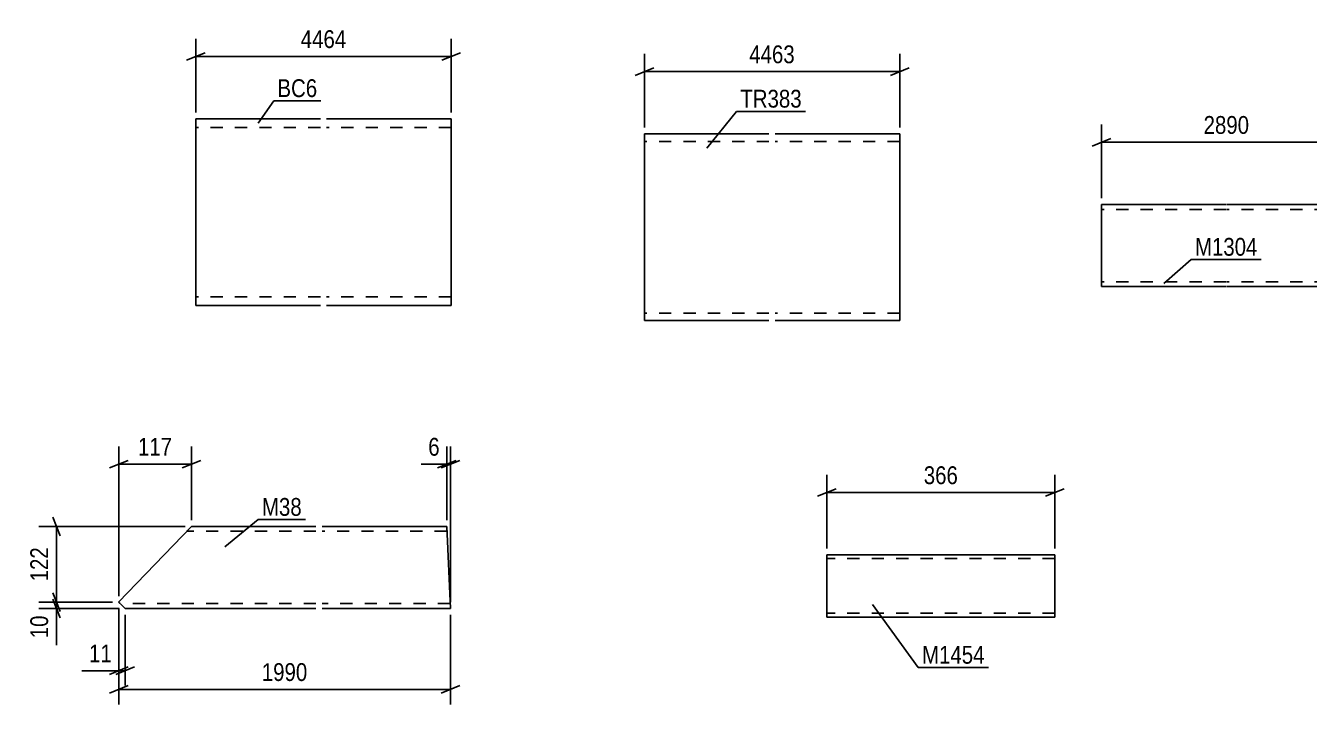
# Model space of a CAD drawing. Header units: millimetres. Extents: x 0 to 841, y 0 to 594.
# Drawn here: x 497.7 to 703.9, y 277.5 to 386.6 of the extents above; entities that cross this region are included whole.
import ezdxf

# ---------------------------------------------------------------- set-up
doc = ezdxf.new("R2010")
doc.units = ezdxf.units.MM
doc.linetypes.add('DXK_LINE_DOT2', pattern=[3.9198, 1.9599, -1.9599])
doc.styles.add('Arial Narrow', font='ARIALN.TTF', dxfattribs={"height": 0.2})

# ---------------------------------------------------------------- blocks, each defined once
blk = doc.blocks.new('Part-717051872-18806 - 18805')
at = {"color": 2, "linetype": 'Continuous'}
for p, q in [((545.04, 371.63), (525.04, 371.63)), ((525.04, 344.43), (525.04, 371.63)), ((566.04, 371.63), (546.04, 371.63)), ((566.04, 371.63), (566.04, 341.63)), ((525.04, 344.43), (525.04, 341.63)), ((545.04, 341.63), (525.04, 341.63)), ((566.04, 341.63), (546.04, 341.63))]:
    blk.add_line(p, q, dxfattribs=at)
at = {"color": 7, "linetype": 'DXK_LINE_DOT2'}
for p, q in [((545.04, 370.23), (525.04, 370.23)), ((566.04, 370.23), (546.04, 370.23)), ((525.04, 341.84), (525.04, 344.43)), ((545.04, 343.03), (525.04, 343.03)), ((566.04, 343.03), (546.04, 343.03))]:
    blk.add_line(p, q, dxfattribs=at)
blk = doc.blocks.new('Part-717051872-18823 - 18822')
at = {"color": 2, "linetype": 'Continuous'}
for p, q in [((512.64, 293.92), (524.32, 306.13)), ((524.32, 306.13), (544.32, 306.13)), ((545.32, 306.13), (565.32, 306.13)), ((565.91, 292.93), (565.32, 306.13)), ((513.22, 293.4), (512.64, 293.92)), ((513.71, 292.93), (513.22, 293.4)), ((544.32, 292.93), (513.71, 292.93)), ((565.91, 292.93), (545.32, 292.93))]:
    blk.add_line(p, q, dxfattribs=at)
at = {"color": 7, "linetype": 'DXK_LINE_DOT2'}
for p, q in [((544.32, 305.33), (523.55, 305.33)), ((565.35, 305.33), (545.32, 305.33)), ((512.66, 293.93), (512.64, 293.92)), ((512.64, 293.92), (512.66, 293.93)), ((512.67, 293.92), (512.66, 293.93)), ((512.66, 293.93), (512.87, 293.73)), ((544.32, 293.73), (512.87, 293.73)), ((565.87, 293.73), (545.32, 293.73)), ((565.87, 293.73), (565.87, 293.79))]:
    blk.add_line(p, q, dxfattribs=at)
blk = doc.blocks.new('Part-717051872-18830 - 18829')
at = {"color": 2, "linetype": 'Continuous'}
for p, q in [((690.49, 357.84), (670.49, 357.84)), ((670.49, 346.24), (670.49, 357.84)), ((710.59, 357.84), (690.59, 357.84)), ((710.59, 357.84), (710.59, 344.64)), ((670.49, 346.24), (670.49, 344.64)), ((690.49, 344.64), (670.49, 344.64)), ((710.59, 344.64), (690.59, 344.64))]:
    blk.add_line(p, q, dxfattribs=at)
at = {"color": 7, "linetype": 'DXK_LINE_DOT2'}
for p, q in [((690.49, 357.04), (670.49, 357.04)), ((710.59, 357.04), (690.59, 357.04)), ((670.49, 344.77), (670.49, 346.24)), ((670.49, 345.44), (670.49, 345.51)), ((690.49, 345.44), (670.49, 345.44)), ((710.59, 345.44), (690.59, 345.44)), ((710.59, 345.44), (710.59, 345.51))]:
    blk.add_line(p, q, dxfattribs=at)
blk = doc.blocks.new('Part-717051872-18924 - 18923')
at = {"color": 2, "linetype": 'Continuous'}
for p, q in [((662.98, 301.56), (626.38, 301.56)), ((626.38, 301.56), (626.38, 291.65)), ((662.98, 301.56), (662.98, 291.56)), ((626.38, 291.56), (626.38, 291.65)), ((662.98, 291.56), (626.38, 291.56))]:
    blk.add_line(p, q, dxfattribs=at)
at = {"color": 7, "linetype": 'DXK_LINE_DOT2'}
for p, q in [((662.98, 301.47), (662.98, 301.56)), ((662.98, 300.96), (626.38, 300.96)), ((626.38, 292.16), (626.38, 292.21)), ((662.98, 292.16), (626.38, 292.16)), ((662.98, 292.16), (662.98, 292.21))]:
    blk.add_line(p, q, dxfattribs=at)
blk = doc.blocks.new('Part-717051872-18949 - 18948')
at = {"color": 2, "linetype": 'Continuous'}
for p, q in [((617.07, 369.19), (597.07, 369.19)), ((597.07, 341.59), (597.07, 369.19)), ((638.07, 369.19), (618.07, 369.19)), ((638.07, 369.19), (638.07, 339.19)), ((597.07, 341.59), (597.07, 339.19)), ((617.07, 339.19), (597.07, 339.19)), ((638.07, 339.19), (618.07, 339.19))]:
    blk.add_line(p, q, dxfattribs=at)
at = {"color": 7, "linetype": 'DXK_LINE_DOT2'}
for p, q in [((617.07, 367.99), (597.07, 367.99)), ((638.07, 367.99), (618.07, 367.99)), ((597.07, 339.38), (597.07, 341.59)), ((597.07, 340.39), (597.07, 340.49)), ((617.07, 340.39), (597.07, 340.39)), ((638.07, 340.39), (618.07, 340.39)), ((638.07, 340.39), (638.07, 340.49))]:
    blk.add_line(p, q, dxfattribs=at)
blk = doc.blocks.new('StraightDimension-717051872-19027 - 18805')
at = {"color": 7, "linetype": 'Continuous'}
for p, q in [((525.04, 372.63), (525.04, 384.48)), ((566.04, 372.63), (566.04, 384.48)), ((526.54, 382.23), (523.54, 381.03)), ((525.04, 381.63), (566.04, 381.63)), ((564.54, 381.03), (567.54, 382.23))]:
    blk.add_line(p, q, dxfattribs=at)
at = {"color": 0}
blk.add_wipeout([(549.79, 382.38), (549.79, 386.58), (541.28, 386.58), (541.28, 382.38)], dxfattribs=at)
at = {"color": 3, "style": 'Arial Narrow'}
blk.add_text('4464', height=2.863, dxfattribs=at).set_placement((541.88, 382.98))
blk = doc.blocks.new('StraightDimension-717051872-19075 - 18822')
at = {"color": 7, "linetype": 'Continuous'}
for p, q in [((512.66, 292.93), (512.66, 280.53)), ((513.71, 291.93), (513.71, 280.53)), ((511.16, 282.33), (514.16, 283.53)), ((515.21, 283.53), (512.21, 282.33)), ((512.66, 282.93), (513.71, 282.93))]:
    blk.add_line(p, q, dxfattribs=at)
at = {"color": 0}
blk.add_wipeout([(512.13, 283.68), (512.13, 287.88), (507.28, 287.88), (507.28, 283.68)], dxfattribs=at)
at = {"color": 7, "linetype": 'Continuous'}
blk.add_line((512.66, 282.93), (506.75, 282.93), dxfattribs=at)
blk.add_line((512.66, 282.93), (506.75, 282.93), dxfattribs=at)
at = {"color": 3, "style": 'Arial Narrow'}
blk.add_text('11', height=2.863, dxfattribs=at).set_placement((507.88, 284.28))
blk = doc.blocks.new('StraightDimension-717051872-19067 - 18822')
at = {"color": 7, "linetype": 'Continuous'}
for p, q in [((565.32, 307.13), (565.32, 318.98)), ((565.91, 293.93), (565.91, 318.98)), ((563.82, 315.53), (566.82, 316.73)), ((567.41, 316.73), (564.41, 315.53)), ((565.32, 316.13), (565.91, 316.13))]:
    blk.add_line(p, q, dxfattribs=at)
at = {"color": 0}
blk.add_wipeout([(564.79, 316.88), (564.79, 321.08), (561.76, 321.08), (561.76, 316.88)], dxfattribs=at)
at = {"color": 7, "linetype": 'Continuous'}
blk.add_line((565.32, 316.13), (561.24, 316.13), dxfattribs=at)
blk.add_line((565.32, 316.13), (561.24, 316.13), dxfattribs=at)
at = {"color": 3, "style": 'Arial Narrow'}
blk.add_text('6', height=2.86, dxfattribs=at).set_placement((562.36, 317.48))
blk = doc.blocks.new('StraightDimension-717051872-19071 - 18822')
at = {"color": 7, "linetype": 'Continuous'}
for p, q in [((512.66, 294.93), (512.66, 318.98)), ((524.32, 307.13), (524.32, 318.98)), ((511.16, 315.53), (514.16, 316.73)), ((512.66, 316.13), (524.32, 316.13)), ((525.82, 316.73), (522.82, 315.53))]:
    blk.add_line(p, q, dxfattribs=at)
at = {"color": 0}
blk.add_wipeout([(521.83, 316.88), (521.83, 321.08), (515.14, 321.08), (515.14, 316.88)], dxfattribs=at)
at = {"color": 3, "style": 'Arial Narrow'}
blk.add_text('117', height=2.863, dxfattribs=at).set_placement((515.74, 317.48))
blk = doc.blocks.new('StraightDimension-717051872-22539 - 18822')
at = {"color": 7, "linetype": 'Continuous'}
for p, q in [((502.06, 307.63), (503.26, 304.63)), ((523.32, 306.13), (499.81, 306.13)), ((502.66, 293.93), (502.66, 306.13)), ((503.26, 292.43), (502.06, 295.43)), ((511.66, 293.93), (499.81, 293.93))]:
    blk.add_line(p, q, dxfattribs=at)
at = {"color": 0}
blk.add_wipeout([(501.91, 303.37), (497.71, 303.37), (497.71, 296.69), (501.91, 296.69)], dxfattribs=at)
at = {"color": 3, "style": 'Arial Narrow'}
blk.add_text('122', height=2.863, rotation=90.0002, dxfattribs=at).set_placement((501.31, 297.29))
blk = doc.blocks.new('StraightDimension-717051872-19093 - 18822')
at = {"color": 7, "linetype": 'Continuous'}
for p, q in [((512.66, 292.93), (512.66, 277.53)), ((565.91, 291.93), (565.91, 277.53)), ((514.16, 280.53), (511.16, 279.33)), ((564.41, 279.33), (567.41, 280.53)), ((512.66, 279.93), (565.91, 279.93))]:
    blk.add_line(p, q, dxfattribs=at)
at = {"color": 0}
blk.add_wipeout([(543.54, 280.68), (543.54, 284.88), (535.03, 284.88), (535.03, 280.68)], dxfattribs=at)
at = {"color": 3, "style": 'Arial Narrow'}
blk.add_text('1990', height=2.863, dxfattribs=at).set_placement((535.63, 281.28))
blk = doc.blocks.new('StraightDimension-717051872-22540 - 18822')
at = {"color": 7, "linetype": 'Continuous'}
for p, q in [((502.06, 295.43), (503.26, 292.43)), ((511.66, 293.93), (499.81, 293.93)), ((512.71, 292.93), (499.81, 292.93)), ((503.26, 291.43), (502.06, 294.43)), ((502.66, 292.93), (502.66, 293.93))]:
    blk.add_line(p, q, dxfattribs=at)
at = {"color": 0}
blk.add_wipeout([(501.91, 292.4), (497.71, 292.4), (497.71, 287.55), (501.91, 287.55)], dxfattribs=at)
at = {"color": 7, "linetype": 'Continuous'}
blk.add_line((502.66, 292.93), (502.66, 287.02), dxfattribs=at)
blk.add_line((502.66, 292.93), (502.66, 287.02), dxfattribs=at)
at = {"color": 3, "style": 'Arial Narrow'}
blk.add_text('10', height=2.863, rotation=90.0002, dxfattribs=at).set_placement((501.31, 288.15))
blk = doc.blocks.new('StraightDimension-717051872-19097 - 18829')
at = {"color": 7, "linetype": 'Continuous'}
for p, q in [((670.49, 358.84), (670.49, 370.69)), ((710.59, 358.84), (710.59, 370.69)), ((671.99, 368.44), (668.99, 367.24)), ((670.49, 367.84), (710.59, 367.84)), ((709.09, 367.24), (712.09, 368.44))]:
    blk.add_line(p, q, dxfattribs=at)
at = {"color": 0}
blk.add_wipeout([(694.8, 368.59), (694.8, 372.79), (686.28, 372.79), (686.28, 368.59)], dxfattribs=at)
at = {"color": 3, "style": 'Arial Narrow'}
blk.add_text('2890', height=2.863, dxfattribs=at).set_placement((686.88, 369.19))
blk = doc.blocks.new('StraightDimension-717051872-19297 - 18923')
at = {"color": 7, "linetype": 'Continuous'}
for p, q in [((626.38, 302.56), (626.38, 314.41)), ((662.98, 302.56), (662.98, 314.41)), ((627.88, 312.16), (624.88, 310.96)), ((626.38, 311.56), (662.98, 311.56)), ((661.48, 310.96), (664.48, 312.16))]:
    blk.add_line(p, q, dxfattribs=at)
at = {"color": 0}
blk.add_wipeout([(648.02, 312.31), (648.02, 316.51), (641.34, 316.51), (641.34, 312.31)], dxfattribs=at)
at = {"color": 3, "style": 'Arial Narrow'}
blk.add_text('366', height=2.863, dxfattribs=at).set_placement((641.94, 312.91))
blk = doc.blocks.new('StraightDimension-717051872-19341 - 18948')
at = {"color": 7, "linetype": 'Continuous'}
for p, q in [((597.07, 370.19), (597.07, 382.04)), ((638.07, 370.19), (638.07, 382.04)), ((598.57, 379.79), (595.57, 378.59)), ((636.57, 378.59), (639.57, 379.79)), ((597.07, 379.19), (638.07, 379.19))]:
    blk.add_line(p, q, dxfattribs=at)
at = {"color": 0}
blk.add_wipeout([(621.83, 379.94), (621.83, 384.14), (613.31, 384.14), (613.31, 379.94)], dxfattribs=at)
at = {"color": 3, "style": 'Arial Narrow'}
blk.add_text('4463', height=2.863, dxfattribs=at).set_placement((613.91, 380.54))
blk = doc.blocks.new('Mark-717051872-19430 - 18805')
at = {"color": 0}
blk.add_wipeout([(544.53, 375.1), (544.53, 378.1), (538.14, 378.1), (538.14, 375.1)], dxfattribs=at)
blk.add_wipeout([(544.53, 375.1), (544.53, 378.1), (538.14, 378.1), (538.14, 375.1)], dxfattribs=at)
at = {"color": 30, "linetype": 'Continuous'}
for p, q in [((535.06, 370.91), (537.54, 374.5)), ((537.54, 374.5), (545.13, 374.5))]:
    blk.add_line(p, q, dxfattribs=at)
at = {"color": 3, "style": 'Arial Narrow'}
blk.add_text('BC6', height=2.863, dxfattribs=at).set_placement((538.14, 375.1))
blk = doc.blocks.new('Mark-717051872-19436 - 18822')
at = {"color": 0}
blk.add_wipeout([(542.05, 307.82), (542.05, 310.82), (535.65, 310.82), (535.65, 307.82)], dxfattribs=at)
blk.add_wipeout([(542.05, 307.82), (542.05, 310.82), (535.65, 310.82), (535.65, 307.82)], dxfattribs=at)
at = {"color": 30, "linetype": 'Continuous'}
for p, q in [((529.69, 302.84), (535.05, 307.22)), ((535.05, 307.22), (542.65, 307.22))]:
    blk.add_line(p, q, dxfattribs=at)
at = {"color": 3, "style": 'Arial Narrow'}
blk.add_text('M38', height=2.863, dxfattribs=at).set_placement((535.65, 307.82))
blk = doc.blocks.new('Mark-717051872-19439 - 18829')
at = {"color": 0}
blk.add_wipeout([(695.54, 349.61), (695.54, 352.61), (685.49, 352.61), (685.49, 349.61)], dxfattribs=at)
blk.add_wipeout([(695.54, 349.61), (695.54, 352.61), (685.49, 352.61), (685.49, 349.61)], dxfattribs=at)
at = {"color": 30, "linetype": 'Continuous'}
for p, q in [((680.52, 345.15), (684.89, 349.01)), ((684.89, 349.01), (696.14, 349.01))]:
    blk.add_line(p, q, dxfattribs=at)
at = {"color": 3, "style": 'Arial Narrow'}
blk.add_text('M1304', height=2.863, dxfattribs=at).set_placement((685.49, 349.61))
blk = doc.blocks.new('Mark-717051872-19472 - 18923')
at = {"color": 0}
blk.add_wipeout([(651.71, 284.06), (651.71, 287.06), (641.66, 287.06), (641.66, 284.06)], dxfattribs=at)
blk.add_wipeout([(651.71, 284.06), (651.71, 287.06), (641.66, 287.06), (641.66, 284.06)], dxfattribs=at)
at = {"color": 30, "linetype": 'Continuous'}
for p, q in [((633.73, 293.59), (641.06, 283.46)), ((641.06, 283.46), (652.31, 283.46))]:
    blk.add_line(p, q, dxfattribs=at)
at = {"color": 3, "style": 'Arial Narrow'}
blk.add_text('M1454', height=2.863, dxfattribs=at).set_placement((641.66, 284.06))
blk = doc.blocks.new('Mark-717051872-19482 - 18948')
at = {"color": 0}
blk.add_wipeout([(622.34, 373.41), (622.34, 376.41), (612.48, 376.41), (612.48, 373.41)], dxfattribs=at)
blk.add_wipeout([(622.34, 373.41), (622.34, 376.41), (612.48, 376.41), (612.48, 373.41)], dxfattribs=at)
at = {"color": 30, "linetype": 'Continuous'}
for p, q in [((607.09, 366.87), (611.88, 372.81)), ((611.88, 372.81), (622.94, 372.81))]:
    blk.add_line(p, q, dxfattribs=at)
at = {"color": 3, "style": 'Arial Narrow'}
blk.add_text('TR383', height=2.863, dxfattribs=at).set_placement((612.48, 373.41))

msp = doc.modelspace()

# ---------------------------------------------------------------- block references
for name in ['Part-717051872-18806 - 18805', 'Part-717051872-18949 - 18948', 'Part-717051872-18830 - 18829', 'Part-717051872-18823 - 18822', 'Part-717051872-18924 - 18923']:
    msp.add_blockref(name, (0, 0))

# ---------------------------------------------------------------- next in the draw order: block references
for name in ['StraightDimension-717051872-19027 - 18805', 'StraightDimension-717051872-19341 - 18948', 'StraightDimension-717051872-19097 - 18829', 'Mark-717051872-19439 - 18829', 'StraightDimension-717051872-19071 - 18822', 'StraightDimension-717051872-19067 - 18822', 'StraightDimension-717051872-19297 - 18923', 'Mark-717051872-19436 - 18822', 'StraightDimension-717051872-19075 - 18822', 'Mark-717051872-19472 - 18923']:
    msp.add_blockref(name, (0, 0))

# ---------------------------------------------------------------- next in the draw order: block references
for name in ['Mark-717051872-19430 - 18805', 'Mark-717051872-19482 - 18948', 'StraightDimension-717051872-22539 - 18822']:
    msp.add_blockref(name, (0, 0))

# ---------------------------------------------------------------- next in the draw order: block references
msp.add_blockref('StraightDimension-717051872-19093 - 18822', (0, 0))

# ---------------------------------------------------------------- next in the draw order: block references
msp.add_blockref('StraightDimension-717051872-22540 - 18822', (0, 0))

doc.saveas('drawing.dxf')
